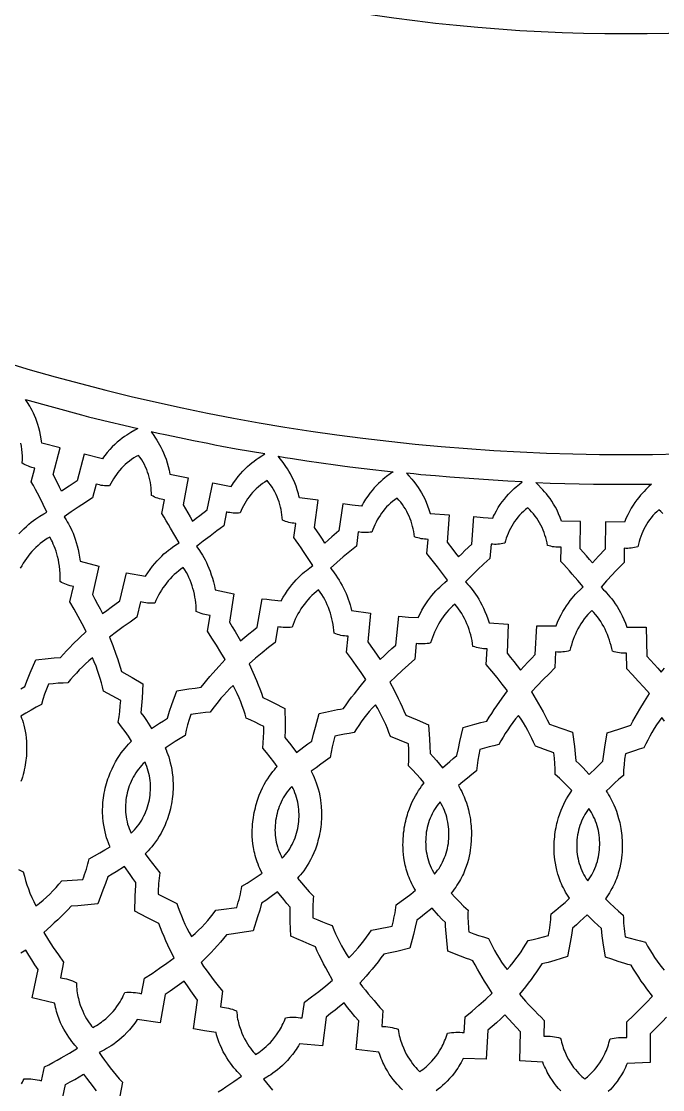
# Model space of a CAD drawing. Extents: x -550 to 550, y -550 to 550.
# Drawn here: x -100.6 to 6.1, y -460.6 to -283 of the extents above; entities that cross this region are included whole.
import ezdxf

# ---------------------------------------------------------------- set-up
doc = ezdxf.new("R2010")
doc.units = 0
doc.layers.add('LAYER_1', color=18, linetype='CONTINUOUS')
doc.layers.add('LAYER_10', color=4, linetype='CONTINUOUS')

msp = doc.modelspace()

# ---------------------------------------------------------------- linework, layer by layer
at = {"layer": 'LAYER_1'}
msp.add_lwpolyline([(0, 550, 0.414214), (-550, 0, 0.414214), (0, -550, 0.414214), (550, 0, 0.414214)], format="xyb", close=True, dxfattribs=at)
for points in [[(-93.87, -361.11), (-94.21, -360.41), (-94.56, -359.71), (-95.27, -358.33), (-94.14, -353.89), (-97.18, -353.1), (-97.22, -352.76), (-97.26, -352.42), (-97.37, -351.77), (-97.49, -351.16), (-97.64, -350.57), (-97.81, -350.02), (-97.98, -349.49), (-98.17, -349), (-98.37, -348.54), (-98.57, -348.1), (-98.78, -347.7), (-98.98, -347.32), (-99.18, -346.98), (-99.55, -346.36), (-99.87, -345.86), (-90.57, -348.41), (-89.4, -348.72), (-88.24, -349.02), (-85.89, -349.59), (-83.55, -350.14), (-81.2, -350.69), (-81.72, -350.98), (-82.35, -351.33), (-82.69, -351.54), (-83.05, -351.77), (-83.42, -352.03), (-83.81, -352.31), (-84.21, -352.62), (-84.62, -352.96), (-85.03, -353.33), (-85.44, -353.74), (-85.86, -354.18), (-86.27, -354.66), (-86.68, -355.18), (-86.88, -355.45), (-87.08, -355.73), (-90.13, -354.96), (-91.3, -359.38), (-92.59, -360.24)], [(-72.1, -366.07), (-71.5, -365.59), (-70.88, -365.13), (-69.65, -364.21), (-68.74, -359.72), (-65.65, -360.31), (-65.46, -360.01), (-65.28, -359.73), (-64.9, -359.19), (-64.52, -358.68), (-64.13, -358.22), (-63.74, -357.79), (-63.36, -357.39), (-62.97, -357.02), (-62.59, -356.69), (-62.22, -356.38), (-61.86, -356.11), (-61.52, -355.85), (-61.19, -355.62), (-60.59, -355.23), (-60.08, -354.91), (-62.46, -354.5), (-64.83, -354.09), (-67.2, -353.66), (-68.39, -353.43), (-69.57, -353.19), (-71.93, -352.71), (-74.29, -352.23), (-76.65, -351.74), (-77.83, -351.48), (-79, -351.22), (-78.66, -351.7), (-78.25, -352.29), (-78.04, -352.63), (-77.81, -352.99), (-77.58, -353.38), (-77.36, -353.8), (-77.13, -354.25), (-76.91, -354.73), (-76.7, -355.25), (-76.5, -355.79), (-76.32, -356.36), (-76.16, -356.97), (-76.01, -357.61), (-75.95, -357.94), (-75.89, -358.29), (-72.8, -358.88), (-73.67, -363.38), (-72.87, -364.72), (-72.48, -365.39)], [(-87.07, -381.47), (-86.35, -380.93), (-85.63, -380.4), (-84.17, -379.36), (-83.09, -374.67), (-79.93, -375.25), (-79.55, -374.66), (-79.17, -374.11), (-78.78, -373.6), (-78.39, -373.12), (-78, -372.68), (-77.61, -372.27), (-77.22, -371.89), (-76.85, -371.54), (-76.48, -371.22), (-76.12, -370.93), (-75.78, -370.67), (-75.45, -370.43), (-74.85, -370.02), (-74.34, -369.7), (-75.03, -368.47), (-75.74, -367.24), (-76.1, -366.63), (-76.46, -366.03), (-76.84, -365.43), (-77.23, -364.84), (-76.76, -362.52), (-77.04, -362.47), (-77.32, -362.42), (-77.6, -362.35), (-77.87, -362.27), (-78.14, -362.18), (-78.41, -362.07), (-78.67, -361.95), (-78.92, -361.83), (-78.93, -361.39), (-78.95, -360.96), (-78.99, -360.52), (-79.04, -360.08), (-79.11, -359.64), (-79.2, -359.21), (-79.31, -358.78), (-79.43, -358.35), (-79.57, -357.92), (-79.72, -357.5), (-79.9, -357.09), (-80.09, -356.68), (-80.31, -356.28), (-80.54, -355.89), (-80.79, -355.51), (-81.06, -355.14), (-81.46, -355.35), (-81.86, -355.58), (-82.23, -355.83), (-82.6, -356.09), (-82.95, -356.37), (-83.29, -356.67), (-83.61, -356.98), (-83.92, -357.3), (-84.22, -357.64), (-84.5, -357.98), (-84.76, -358.34), (-85.02, -358.7), (-85.25, -359.07), (-85.48, -359.45), (-85.68, -359.83), (-85.88, -360.22), (-86.16, -360.23), (-86.45, -360.22), (-86.73, -360.2), (-87.02, -360.17), (-87.3, -360.13), (-87.58, -360.07), (-87.86, -360), (-88.13, -359.92), (-88.72, -362.22), (-89.33, -362.59), (-89.92, -362.97), (-90.52, -363.36), (-91.11, -363.75), (-92.28, -364.56), (-93.44, -365.38), (-93.11, -365.89), (-92.94, -366.18), (-92.75, -366.51), (-92.56, -366.86), (-92.36, -367.25), (-92.17, -367.66), (-91.97, -368.11), (-91.78, -368.58), (-91.6, -369.09), (-91.43, -369.62), (-91.27, -370.19), (-91.12, -370.78), (-90.99, -371.41), (-90.88, -372.07), (-90.8, -372.76), (-87.7, -373.59), (-88.75, -378.28), (-88.32, -379.07), (-87.89, -379.87), (-87.48, -380.66)], [(-50.08, -369.72), (-50.5, -369.06), (-50.93, -368.42), (-51.8, -367.13), (-51.21, -362.59), (-54.33, -362.19), (-54.41, -361.85), (-54.49, -361.52), (-54.67, -360.89), (-54.88, -360.29), (-55.09, -359.73), (-55.32, -359.2), (-55.56, -358.7), (-55.81, -358.23), (-56.06, -357.79), (-56.31, -357.38), (-56.56, -357), (-56.81, -356.65), (-57.04, -356.33), (-57.48, -355.77), (-57.86, -355.3), (-56.67, -355.5), (-55.48, -355.69), (-53.09, -356.04), (-50.71, -356.37), (-48.32, -356.71), (-47.13, -356.87), (-45.93, -357.03), (-43.54, -357.32), (-38.75, -357.87), (-39.23, -358.21), (-39.81, -358.64), (-40.13, -358.89), (-40.46, -359.17), (-40.8, -359.47), (-41.15, -359.8), (-41.51, -360.15), (-41.87, -360.54), (-42.23, -360.96), (-42.6, -361.42), (-42.96, -361.91), (-43.31, -362.43), (-43.65, -363), (-43.82, -363.29), (-43.98, -363.6), (-45.54, -363.4), (-46.32, -363.29), (-47.1, -363.18), (-47.74, -367.71), (-48.92, -368.7), (-49.5, -369.21)], [(-27.88, -372.04), (-27.33, -371.5), (-26.78, -370.96), (-25.66, -369.89), (-25.3, -365.33), (-23.73, -365.47), (-22.95, -365.54), (-22.16, -365.59), (-22.01, -365.28), (-21.86, -364.97), (-21.56, -364.39), (-21.24, -363.84), (-20.91, -363.33), (-20.57, -362.85), (-20.23, -362.41), (-19.89, -362), (-19.56, -361.62), (-19.23, -361.27), (-18.9, -360.95), (-18.59, -360.65), (-18.29, -360.38), (-17.74, -359.92), (-17.28, -359.54), (-19.68, -359.42), (-22.09, -359.29), (-24.5, -359.13), (-26.9, -358.95), (-29.3, -358.77), (-31.71, -358.57), (-34.11, -358.36), (-35.31, -358.24), (-36.5, -358.11), (-36.1, -358.56), (-35.63, -359.1), (-35.37, -359.41), (-35.11, -359.74), (-34.84, -360.11), (-34.56, -360.5), (-34.29, -360.92), (-34.01, -361.38), (-33.74, -361.86), (-33.48, -362.38), (-33.23, -362.93), (-33, -363.52), (-32.78, -364.14), (-32.67, -364.47), (-32.58, -364.8), (-29.43, -365.01), (-29.75, -369.57), (-28.81, -370.8), (-28.34, -371.42)], [(-64.1, -385.98), (-63.41, -385.4), (-62.73, -384.83), (-62.03, -384.27), (-61.34, -383.72), (-60.53, -378.98), (-59.74, -379.08), (-58.94, -379.18), (-57.34, -379.36), (-57, -378.75), (-56.65, -378.18), (-56.3, -377.64), (-55.93, -377.14), (-55.57, -376.68), (-55.21, -376.24), (-54.85, -375.84), (-54.49, -375.47), (-54.14, -375.13), (-53.8, -374.82), (-53.48, -374.54), (-53.16, -374.28), (-52.59, -373.83), (-52.1, -373.48), (-52.86, -372.29), (-53.64, -371.12), (-54.03, -370.53), (-54.44, -369.95), (-54.85, -369.38), (-55.27, -368.81), (-54.94, -366.47), (-55.23, -366.44), (-55.51, -366.4), (-55.79, -366.35), (-56.07, -366.29), (-56.35, -366.21), (-56.62, -366.12), (-56.88, -366.02), (-57.15, -365.91), (-57.18, -365.48), (-57.23, -365.04), (-57.29, -364.61), (-57.37, -364.17), (-57.46, -363.74), (-57.58, -363.31), (-57.71, -362.88), (-57.85, -362.46), (-58.02, -362.04), (-58.2, -361.63), (-58.4, -361.22), (-58.61, -360.83), (-58.85, -360.44), (-59.11, -360.06), (-59.38, -359.69), (-59.67, -359.34), (-60.06, -359.58), (-60.44, -359.83), (-60.81, -360.1), (-61.15, -360.39), (-61.49, -360.69), (-61.81, -361.01), (-62.11, -361.34), (-62.4, -361.68), (-62.68, -362.03), (-62.94, -362.39), (-63.18, -362.76), (-63.41, -363.14), (-63.63, -363.52), (-63.83, -363.92), (-64.01, -364.31), (-64.18, -364.71), (-64.46, -364.74), (-64.75, -364.75), (-65.04, -364.75), (-65.32, -364.73), (-65.61, -364.71), (-65.89, -364.67), (-66.17, -364.62), (-66.45, -364.55), (-66.9, -366.88), (-67.48, -367.29), (-68.05, -367.7), (-69.19, -368.56), (-70.3, -369.43), (-71.42, -370.31), (-71.07, -370.8), (-70.67, -371.4), (-70.46, -371.75), (-70.24, -372.12), (-70.02, -372.52), (-69.8, -372.95), (-69.58, -373.41), (-69.37, -373.91), (-69.16, -374.43), (-68.97, -374.99), (-68.79, -375.57), (-68.62, -376.19), (-68.47, -376.84), (-68.35, -377.53), (-65.2, -378.16), (-65.97, -382.91), (-65.49, -383.67), (-65.02, -384.43), (-64.55, -385.2)], [(-5.58, -373.04), (-6.08, -372.45), (-6.58, -371.86), (-7.6, -370.69), (-7.55, -366.12), (-10.7, -366.11), (-10.94, -365.46), (-11.2, -364.85), (-11.47, -364.28), (-11.75, -363.74), (-12.04, -363.24), (-12.34, -362.77), (-12.64, -362.33), (-12.94, -361.92), (-13.24, -361.54), (-13.53, -361.19), (-13.82, -360.87), (-14.09, -360.58), (-14.59, -360.07), (-15.02, -359.65), (-12.61, -359.75), (-10.2, -359.82), (-7.79, -359.87), (-5.38, -359.92), (-2.97, -359.95), (-0.56, -359.96), (1.85, -359.96), (4.26, -359.93), (3.82, -360.34), (3.3, -360.84), (3.01, -361.13), (2.72, -361.44), (2.42, -361.78), (2.11, -362.15), (1.8, -362.55), (1.48, -362.98), (1.17, -363.44), (0.87, -363.94), (0.57, -364.47), (0.28, -365.03), (0, -365.63), (-0.13, -365.95), (-0.26, -366.27), (-3.41, -366.18), (-3.49, -370.76), (-4.55, -371.89), (-5.07, -372.46)], [(-40.9, -389.11), (-40.25, -388.5), (-39.6, -387.89), (-38.94, -387.28), (-38.28, -386.69), (-37.76, -381.9), (-36.16, -382.03), (-34.56, -382.12), (-34.25, -381.49), (-33.93, -380.9), (-33.61, -380.34), (-33.28, -379.82), (-32.94, -379.33), (-32.61, -378.88), (-32.27, -378.45), (-31.94, -378.06), (-31.61, -377.7), (-31.29, -377.37), (-30.98, -377.06), (-30.68, -376.79), (-30.14, -376.31), (-29.67, -375.92), (-30.5, -374.79), (-31.35, -373.66), (-31.78, -373.11), (-32.22, -372.55), (-32.66, -372.01), (-33.12, -371.47), (-32.93, -369.11), (-33.21, -369.1), (-33.5, -369.08), (-33.78, -369.05), (-34.07, -369), (-34.35, -368.94), (-34.62, -368.87), (-34.9, -368.78), (-35.16, -368.68), (-35.22, -368.25), (-35.29, -367.82), (-35.38, -367.38), (-35.49, -366.95), (-35.61, -366.52), (-35.74, -366.1), (-35.9, -365.68), (-36.07, -365.26), (-36.26, -364.86), (-36.46, -364.46), (-36.69, -364.06), (-36.93, -363.68), (-37.19, -363.31), (-37.46, -362.94), (-37.76, -362.59), (-38.07, -362.26), (-38.45, -362.52), (-38.81, -362.8), (-39.16, -363.09), (-39.49, -363.4), (-39.81, -363.72), (-40.11, -364.05), (-40.39, -364.4), (-40.66, -364.76), (-40.91, -365.13), (-41.15, -365.51), (-41.37, -365.89), (-41.58, -366.28), (-41.77, -366.68), (-41.95, -367.08), (-42.11, -367.49), (-42.26, -367.9), (-42.54, -367.94), (-42.82, -367.97), (-43.11, -367.99), (-43.39, -367.99), (-43.68, -367.99), (-43.97, -367.97), (-44.25, -367.93), (-44.53, -367.89), (-44.84, -370.24), (-45.39, -370.68), (-45.94, -371.12), (-47.02, -372.03), (-48.08, -372.96), (-49.14, -373.9), (-48.84, -374.29), (-48.54, -374.68), (-48.26, -375.09), (-47.98, -375.5), (-47.72, -375.92), (-47.46, -376.35), (-47.22, -376.79), (-46.99, -377.23), (-46.78, -377.68), (-46.57, -378.13), (-46.38, -378.59), (-46.21, -379.06), (-46.04, -379.52), (-45.9, -380), (-45.76, -380.47), (-45.65, -380.95), (-42.47, -381.38), (-42.95, -386.17), (-42.43, -386.9), (-41.91, -387.63), (-41.4, -388.37)], [(-17.55, -390.86), (-16.95, -390.2), (-16.33, -389.55), (-15.71, -388.91), (-15.08, -388.27), (-14.85, -383.47), (-13.25, -383.5), (-12.44, -383.52), (-11.64, -383.52), (-11.37, -382.87), (-11.09, -382.26), (-10.8, -381.68), (-10.5, -381.14), (-10.2, -380.63), (-9.89, -380.16), (-9.58, -379.72), (-9.27, -379.3), (-8.97, -378.92), (-8.67, -378.57), (-8.38, -378.25), (-8.1, -377.95), (-7.58, -377.44), (-7.13, -377.03), (-8.03, -375.95), (-8.95, -374.88), (-9.41, -374.35), (-9.88, -373.82), (-10.36, -373.31), (-10.84, -372.8), (-10.8, -370.43), (-11.08, -370.44), (-11.37, -370.43), (-11.65, -370.41), (-11.94, -370.38), (-12.22, -370.33), (-12.5, -370.27), (-12.78, -370.2), (-13.05, -370.11), (-13.13, -369.68), (-13.23, -369.25), (-13.35, -368.83), (-13.48, -368.41), (-13.62, -367.99), (-13.79, -367.57), (-13.96, -367.16), (-14.16, -366.76), (-14.37, -366.36), (-14.6, -365.97), (-14.85, -365.6), (-15.11, -365.23), (-15.39, -364.87), (-15.69, -364.53), (-16.01, -364.2), (-16.34, -363.88), (-16.7, -364.16), (-17.05, -364.46), (-17.38, -364.78), (-17.69, -365.11), (-17.98, -365.45), (-18.26, -365.8), (-18.53, -366.17), (-18.77, -366.54), (-19, -366.92), (-19.22, -367.32), (-19.42, -367.71), (-19.6, -368.12), (-19.77, -368.53), (-19.92, -368.94), (-20.06, -369.36), (-20.18, -369.77), (-20.46, -369.83), (-20.74, -369.88), (-21.02, -369.92), (-21.31, -369.94), (-21.6, -369.95), (-21.88, -369.95), (-22.17, -369.93), (-22.45, -369.9), (-22.62, -372.27), (-23.14, -372.74), (-23.66, -373.21), (-24.69, -374.18), (-25.69, -375.16), (-26.69, -376.16), (-26.29, -376.61), (-26.06, -376.87), (-25.82, -377.16), (-25.57, -377.48), (-25.31, -377.83), (-25.04, -378.21), (-24.77, -378.61), (-24.5, -379.05), (-24.23, -379.51), (-23.97, -380.01), (-23.71, -380.54), (-23.46, -381.11), (-23.22, -381.71), (-22.99, -382.34), (-22.78, -383.01), (-19.58, -383.24), (-19.78, -388.05), (-19.21, -388.74), (-18.65, -389.44), (-18.1, -390.15)], [(-78.9, -400.59), (-77.6, -399.7), (-76.94, -399.27), (-76.27, -398.85), (-75.91, -397.71), (-75.52, -396.58), (-74.72, -394.32), (-72.69, -393.99), (-71.67, -393.84), (-70.65, -393.7), (-70.18, -393.11), (-69.7, -392.52), (-69.2, -391.94), (-68.71, -391.37), (-67.69, -390.23), (-66.66, -389.11), (-67.37, -387.91), (-68.11, -386.72), (-68.86, -385.54), (-69.62, -384.37), (-69.18, -381.77), (-69.48, -381.73), (-69.77, -381.68), (-70.06, -381.62), (-70.35, -381.54), (-70.64, -381.45), (-70.92, -381.35), (-71.2, -381.23), (-71.47, -381.1), (-71.48, -380.62), (-71.51, -380.14), (-71.55, -379.66), (-71.62, -379.18), (-71.69, -378.71), (-71.79, -378.23), (-71.89, -377.75), (-72.02, -377.29), (-72.16, -376.82), (-72.32, -376.36), (-72.5, -375.91), (-72.69, -375.47), (-72.9, -375.04), (-73.12, -374.61), (-73.37, -374.2), (-73.63, -373.8), (-74.02, -374.07), (-74.4, -374.35), (-74.77, -374.66), (-75.13, -374.97), (-75.48, -375.31), (-75.81, -375.66), (-76.13, -376.02), (-76.44, -376.39), (-76.73, -376.78), (-77.01, -377.18), (-77.28, -377.58), (-77.53, -377.99), (-77.77, -378.41), (-77.99, -378.84), (-78.2, -379.27), (-78.39, -379.71), (-78.69, -379.73), (-78.99, -379.73), (-79.29, -379.73), (-79.59, -379.71), (-79.89, -379.67), (-80.18, -379.62), (-80.47, -379.56), (-80.76, -379.48), (-81.34, -382.06), (-82.49, -382.86), (-83.64, -383.68), (-84.77, -384.51), (-85.89, -385.37), (-85.36, -386.79), (-84.85, -388.21), (-84.6, -388.93), (-84.37, -389.65), (-84.14, -390.37), (-83.93, -391.09), (-83.03, -391.59), (-82.15, -392.11), (-80.39, -393.16), (-80.5, -395.55), (-80.57, -396.75), (-80.67, -397.94), (-80.21, -398.59), (-79.77, -399.25)], [(-54.8, -404.58), (-53.56, -403.61), (-52.92, -403.14), (-52.28, -402.68), (-51.99, -401.52), (-51.67, -400.37), (-51.01, -398.08), (-50, -397.87), (-48.99, -397.65), (-47.99, -397.43), (-47.49, -397.33), (-46.98, -397.23), (-46.55, -396.61), (-46.1, -395.99), (-45.64, -395.38), (-45.18, -394.78), (-44.23, -393.58), (-43.27, -392.4), (-44.05, -391.24), (-44.86, -390.1), (-45.68, -388.97), (-46.51, -387.85), (-46.23, -385.23), (-46.52, -385.21), (-46.82, -385.18), (-47.12, -385.14), (-47.41, -385.08), (-47.7, -385.01), (-47.99, -384.92), (-48.27, -384.82), (-48.55, -384.71), (-48.59, -384.23), (-48.65, -383.75), (-48.72, -383.28), (-48.81, -382.8), (-48.92, -382.32), (-49.04, -381.85), (-49.17, -381.38), (-49.33, -380.92), (-49.49, -380.46), (-49.68, -380.01), (-49.88, -379.57), (-50.1, -379.14), (-50.33, -378.72), (-50.59, -378.31), (-50.85, -377.91), (-51.14, -377.53), (-51.52, -377.82), (-51.88, -378.13), (-52.23, -378.45), (-52.57, -378.79), (-52.9, -379.15), (-53.21, -379.51), (-53.5, -379.9), (-53.79, -380.29), (-54.06, -380.69), (-54.31, -381.1), (-54.56, -381.52), (-54.78, -381.95), (-55, -382.39), (-55.19, -382.83), (-55.37, -383.27), (-55.54, -383.72), (-55.84, -383.75), (-56.14, -383.78), (-56.44, -383.79), (-56.74, -383.79), (-57.04, -383.77), (-57.34, -383.74), (-57.63, -383.7), (-57.93, -383.64), (-58.34, -386.25), (-59.45, -387.11), (-60.54, -388), (-61.62, -388.9), (-62.69, -389.8), (-62.08, -391.2), (-61.48, -392.59), (-61.2, -393.29), (-60.92, -394), (-60.65, -394.71), (-60.39, -395.42), (-59.47, -395.87), (-58.55, -396.33), (-56.73, -397.26), (-56.7, -399.66), (-56.7, -400.85), (-56.72, -402.05), (-56.23, -402.67), (-55.75, -403.3)], [(-30.51, -407.12), (-29.32, -406.08), (-28.72, -405.57), (-28.11, -405.07), (-27.88, -403.9), (-27.63, -402.73), (-27.11, -400.4), (-25.12, -399.87), (-24.13, -399.6), (-23.14, -399.34), (-22.74, -398.69), (-22.33, -398.05), (-21.92, -397.41), (-21.49, -396.78), (-20.61, -395.53), (-19.73, -394.29), (-20.58, -393.18), (-21.45, -392.09), (-22.33, -391.01), (-23.24, -389.95), (-23.11, -387.32), (-23.4, -387.32), (-23.7, -387.31), (-24, -387.28), (-24.3, -387.23), (-24.59, -387.17), (-24.89, -387.1), (-25.17, -387.01), (-25.45, -386.91), (-25.52, -386.44), (-25.61, -385.96), (-25.71, -385.49), (-25.83, -385.02), (-25.96, -384.55), (-26.11, -384.09), (-26.27, -383.63), (-26.45, -383.18), (-26.65, -382.73), (-26.86, -382.29), (-27.09, -381.87), (-27.33, -381.45), (-27.59, -381.04), (-27.87, -380.65), (-28.16, -380.27), (-28.47, -379.91), (-28.83, -380.22), (-29.17, -380.55), (-29.51, -380.89), (-29.82, -381.25), (-30.13, -381.63), (-30.41, -382.02), (-30.69, -382.41), (-30.95, -382.82), (-31.19, -383.24), (-31.43, -383.67), (-31.64, -384.11), (-31.84, -384.55), (-32.03, -384.99), (-32.2, -385.44), (-32.35, -385.9), (-32.49, -386.35), (-32.79, -386.41), (-33.08, -386.46), (-33.38, -386.49), (-33.68, -386.5), (-33.98, -386.51), (-34.28, -386.5), (-34.58, -386.47), (-34.88, -386.43), (-35.14, -389.05), (-36.19, -389.98), (-37.22, -390.92), (-38.25, -391.88), (-39.26, -392.84), (-38.57, -394.2), (-37.9, -395.57), (-37.57, -396.25), (-37.25, -396.95), (-36.94, -397.64), (-36.64, -398.34), (-35.69, -398.73), (-34.75, -399.13), (-32.87, -399.95), (-32.7, -402.33), (-32.63, -403.53), (-32.58, -404.72), (-32.05, -405.31), (-31.53, -405.91)], [(-6.11, -408.22), (-4.98, -407.1), (-4.41, -406.56), (-3.83, -406.02), (-3.67, -404.84), (-3.5, -403.65), (-3.11, -401.29), (-1.17, -400.66), (0.78, -400.03), (1.14, -399.35), (1.51, -398.68), (1.89, -398.02), (2.28, -397.36), (3.08, -396.06), (3.89, -394.77), (2.97, -393.72), (2.04, -392.68), (1.09, -391.66), (0.13, -390.66), (0.1, -388.02), (-0.2, -388.04), (-0.5, -388.04), (-0.8, -388.02), (-1.1, -387.99), (-1.4, -387.94), (-1.69, -387.88), (-1.98, -387.81), (-2.27, -387.73), (-2.37, -387.26), (-2.48, -386.79), (-2.61, -386.33), (-2.76, -385.86), (-2.92, -385.41), (-3.09, -384.95), (-3.28, -384.5), (-3.49, -384.06), (-3.71, -383.63), (-3.95, -383.21), (-4.2, -382.8), (-4.47, -382.39), (-4.76, -382.01), (-5.06, -381.63), (-5.37, -381.27), (-5.7, -380.93), (-6.04, -381.26), (-6.36, -381.61), (-6.67, -381.98), (-6.97, -382.36), (-7.25, -382.75), (-7.51, -383.15), (-7.76, -383.57), (-8, -383.99), (-8.22, -384.43), (-8.42, -384.87), (-8.61, -385.32), (-8.79, -385.77), (-8.95, -386.23), (-9.09, -386.69), (-9.22, -387.15), (-9.33, -387.61), (-9.62, -387.69), (-9.91, -387.75), (-10.21, -387.8), (-10.51, -387.84), (-10.81, -387.86), (-11.11, -387.87), (-11.41, -387.86), (-11.71, -387.84), (-11.81, -390.48), (-12.8, -391.46), (-13.78, -392.45), (-14.75, -393.46), (-15.7, -394.48), (-14.92, -395.79), (-14.17, -397.12), (-13.8, -397.79), (-13.44, -398.47), (-13.09, -399.15), (-12.75, -399.83), (-10.82, -400.51), (-8.89, -401.2), (-8.58, -403.57), (-8.44, -404.76), (-8.32, -405.95), (-7.75, -406.5), (-7.2, -407.07)], [(-72.26, -435.16), (-71.67, -434.65), (-71.11, -434.14), (-70.57, -433.61), (-70.06, -433.06), (-69.57, -432.51), (-69.1, -431.95), (-68.64, -431.38), (-68.2, -430.8), (-67.33, -430.7), (-66.47, -430.58), (-65.6, -430.46), (-64.74, -430.32), (-64.6, -429.89), (-64.48, -429.46), (-64.36, -429.02), (-64.24, -428.59), (-64.14, -428.15), (-64.04, -427.71), (-63.95, -427.26), (-63.87, -426.82), (-63.02, -426.3), (-62.17, -425.75), (-61.34, -425.19), (-60.53, -424.62), (-60.72, -424.24), (-60.89, -423.87), (-61.05, -423.5), (-61.2, -423.14), (-61.34, -422.77), (-61.46, -422.42), (-61.57, -422.06), (-61.67, -421.72), (-61.76, -421.37), (-61.84, -421.03), (-61.91, -420.7), (-61.97, -420.37), (-62.06, -419.73), (-62.13, -419.12), (-62.16, -418.54), (-62.17, -417.98), (-62.17, -417.45), (-62.14, -416.96), (-62.11, -416.5), (-62.06, -416.08), (-61.97, -415.36), (-61.9, -414.95), (-61.83, -414.54), (-61.74, -414.15), (-61.65, -413.76), (-61.56, -413.39), (-61.45, -413.02), (-61.34, -412.67), (-61.23, -412.33), (-61.11, -411.99), (-60.99, -411.66), (-60.72, -411.04), (-60.45, -410.46), (-60.17, -409.91), (-59.88, -409.41), (-59.59, -408.94), (-59.3, -408.5), (-59.02, -408.11), (-58.74, -407.75), (-58.48, -407.42), (-58.23, -407.13), (-58, -406.88), (-58.58, -406.1), (-59.19, -405.34), (-59.8, -404.59), (-60.43, -403.85), (-60.34, -402.96), (-60.27, -402.06), (-60.23, -401.16), (-60.22, -400.26), (-60.94, -399.89), (-61.67, -399.54), (-62.41, -399.2), (-63.15, -398.87), (-63.36, -398.18), (-63.58, -397.5), (-63.82, -396.81), (-64.08, -396.13), (-64.35, -395.45), (-64.65, -394.77), (-64.98, -394.1), (-65.33, -393.42), (-65.88, -393.94), (-66.41, -394.47), (-66.91, -395.01), (-67.39, -395.55), (-67.85, -396.11), (-68.3, -396.68), (-68.73, -397.25), (-69.15, -397.83), (-69.96, -397.91), (-70.77, -398.01), (-71.58, -398.11), (-72.38, -398.23), (-72.66, -399.09), (-72.92, -399.96), (-73.14, -400.83), (-73.34, -401.71), (-74.18, -402.22), (-75.01, -402.74), (-75.82, -403.28), (-76.63, -403.83), (-76.49, -404.14), (-76.35, -404.49), (-76.21, -404.89), (-76.06, -405.31), (-75.92, -405.78), (-75.79, -406.28), (-75.66, -406.82), (-75.55, -407.39), (-75.46, -407.99), (-75.39, -408.63), (-75.35, -409.3), (-75.33, -409.65), (-75.33, -410), (-75.33, -410.36), (-75.34, -410.73), (-75.36, -411.11), (-75.39, -411.49), (-75.43, -411.89), (-75.48, -412.28), (-75.54, -412.69), (-75.61, -413.1), (-75.69, -413.52), (-75.78, -413.92), (-75.88, -414.31), (-75.98, -414.69), (-76.09, -415.07), (-76.21, -415.43), (-76.33, -415.78), (-76.46, -416.12), (-76.59, -416.45), (-76.73, -416.78), (-77.02, -417.39), (-77.32, -417.96), (-77.63, -418.5), (-77.94, -418.99), (-78.26, -419.45), (-78.57, -419.87), (-78.88, -420.26), (-79.18, -420.6), (-79.46, -420.92), (-79.73, -421.19), (-79.97, -421.43), (-79.38, -422.24), (-78.78, -423.02), (-78.15, -423.8), (-77.51, -424.56), (-77.58, -425), (-77.63, -425.45), (-77.68, -425.9), (-77.73, -426.35), (-77.76, -426.8), (-77.79, -427.25), (-77.81, -427.7), (-77.82, -428.15), (-77.04, -428.54), (-76.26, -428.93), (-75.48, -429.3), (-74.69, -429.66), (-74.46, -430.36), (-74.21, -431.06), (-73.95, -431.75), (-73.66, -432.44), (-73.35, -433.12), (-73.02, -433.8), (-72.66, -434.48)], [(-46.11, -438.69), (-45.55, -438.15), (-45.02, -437.6), (-44.52, -437.04), (-44.04, -436.47), (-43.58, -435.88), (-43.14, -435.29), (-42.72, -434.69), (-42.31, -434.09), (-41.45, -433.95), (-40.59, -433.8), (-39.74, -433.63), (-38.89, -433.44), (-38.78, -433), (-38.68, -432.56), (-38.59, -432.12), (-38.5, -431.67), (-38.42, -431.23), (-38.35, -430.78), (-38.29, -430.33), (-38.23, -429.89), (-37.41, -429.31), (-36.6, -428.72), (-35.81, -428.11), (-35.03, -427.48), (-35.24, -427.12), (-35.43, -426.76), (-35.62, -426.4), (-35.79, -426.04), (-35.94, -425.69), (-36.09, -425.34), (-36.22, -425), (-36.34, -424.65), (-36.45, -424.32), (-36.55, -423.98), (-36.64, -423.66), (-36.72, -423.33), (-36.85, -422.7), (-36.95, -422.09), (-37.02, -421.51), (-37.07, -420.96), (-37.09, -420.43), (-37.1, -419.94), (-37.09, -419.48), (-37.07, -419.06), (-37.02, -418.33), (-36.98, -417.92), (-36.92, -417.51), (-36.87, -417.11), (-36.8, -416.72), (-36.72, -416.34), (-36.64, -415.97), (-36.56, -415.61), (-36.46, -415.26), (-36.36, -414.91), (-36.26, -414.58), (-36.03, -413.95), (-35.8, -413.35), (-35.55, -412.78), (-35.29, -412.26), (-35.03, -411.77), (-34.76, -411.32), (-34.5, -410.91), (-34.25, -410.53), (-34.01, -410.19), (-33.78, -409.89), (-33.56, -409.62), (-34.19, -408.89), (-34.84, -408.16), (-35.5, -407.45), (-36.17, -406.76), (-36.13, -405.85), (-36.12, -404.95), (-36.13, -404.05), (-36.17, -403.15), (-37.67, -402.53), (-39.18, -401.92), (-39.43, -401.24), (-39.69, -400.57), (-39.97, -399.91), (-40.27, -399.24), (-40.59, -398.58), (-40.93, -397.92), (-41.29, -397.27), (-41.69, -396.62), (-42.2, -397.17), (-42.7, -397.73), (-43.17, -398.3), (-43.61, -398.87), (-44.04, -399.46), (-44.45, -400.05), (-44.85, -400.65), (-45.24, -401.25), (-46.04, -401.39), (-46.84, -401.53), (-47.64, -401.69), (-48.44, -401.86), (-48.67, -402.73), (-48.87, -403.61), (-49.04, -404.5), (-49.19, -405.39), (-49.99, -405.94), (-50.78, -406.51), (-51.56, -407.09), (-52.34, -407.68), (-52.19, -407.99), (-52.03, -408.33), (-51.86, -408.72), (-51.69, -409.14), (-51.52, -409.59), (-51.36, -410.09), (-51.2, -410.62), (-51.06, -411.18), (-50.93, -411.78), (-50.82, -412.41), (-50.74, -413.08), (-50.7, -413.43), (-50.68, -413.78), (-50.66, -414.14), (-50.65, -414.51), (-50.64, -414.89), (-50.65, -415.28), (-50.66, -415.67), (-50.69, -416.07), (-50.72, -416.48), (-50.77, -416.9), (-50.83, -417.31), (-50.89, -417.72), (-50.96, -418.12), (-51.04, -418.51), (-51.13, -418.88), (-51.23, -419.25), (-51.33, -419.61), (-51.44, -419.96), (-51.55, -420.3), (-51.67, -420.62), (-51.92, -421.25), (-52.18, -421.84), (-52.46, -422.39), (-52.74, -422.91), (-53.03, -423.38), (-53.32, -423.82), (-53.6, -424.22), (-53.88, -424.59), (-54.14, -424.91), (-54.39, -425.2), (-54.62, -425.46), (-53.99, -426.23), (-53.34, -426.98), (-52.67, -427.72), (-51.98, -428.44), (-52.02, -428.89), (-52.05, -429.34), (-52.08, -429.79), (-52.09, -430.24), (-52.1, -430.69), (-52.1, -431.15), (-52.09, -431.6), (-52.08, -432.05), (-51.28, -432.39), (-50.48, -432.73), (-49.67, -433.05), (-48.86, -433.36), (-48.59, -434.05), (-48.3, -434.72), (-47.99, -435.4), (-47.67, -436.07), (-47.32, -436.73), (-46.95, -437.39), (-46.54, -438.04), (-46.33, -438.37)], [(-19.79, -440.66), (-19.26, -440.09), (-18.77, -439.5), (-18.3, -438.91), (-17.86, -438.31), (-17.43, -437.7), (-17.03, -437.08), (-16.65, -436.46), (-16.28, -435.82), (-15.43, -435.64), (-14.58, -435.45), (-13.74, -435.24), (-12.9, -435), (-12.82, -434.56), (-12.74, -434.11), (-12.67, -433.67), (-12.61, -433.22), (-12.56, -432.77), (-12.52, -432.32), (-12.48, -431.87), (-12.45, -431.42), (-11.67, -430.79), (-10.9, -430.15), (-10.14, -429.49), (-9.4, -428.81), (-9.63, -428.46), (-9.85, -428.12), (-10.05, -427.77), (-10.24, -427.43), (-10.42, -427.09), (-10.59, -426.75), (-10.74, -426.41), (-10.88, -426.08), (-11.01, -425.75), (-11.13, -425.42), (-11.24, -425.1), (-11.34, -424.78), (-11.51, -424.16), (-11.64, -423.56), (-11.75, -422.98), (-11.83, -422.43), (-11.88, -421.91), (-11.92, -421.42), (-11.94, -420.96), (-11.94, -420.54), (-11.93, -419.81), (-11.92, -419.39), (-11.89, -418.98), (-11.86, -418.58), (-11.81, -418.19), (-11.76, -417.8), (-11.7, -417.43), (-11.63, -417.06), (-11.56, -416.71), (-11.48, -416.36), (-11.4, -416.02), (-11.21, -415.37), (-11.01, -414.76), (-10.8, -414.18), (-10.57, -413.64), (-10.34, -413.14), (-10.1, -412.67), (-9.87, -412.25), (-9.64, -411.85), (-9.41, -411.5), (-9.2, -411.18), (-9.01, -410.9), (-9.68, -410.21), (-10.37, -409.52), (-11.07, -408.86), (-11.78, -408.2), (-11.79, -407.3), (-11.83, -406.4), (-11.9, -405.5), (-12, -404.61), (-13.53, -404.06), (-14.3, -403.79), (-15.07, -403.53), (-15.36, -402.87), (-15.67, -402.22), (-15.99, -401.57), (-16.32, -400.93), (-16.68, -400.29), (-17.06, -399.65), (-17.46, -399.02), (-17.89, -398.4), (-18.38, -398.98), (-18.83, -399.57), (-19.27, -400.16), (-19.68, -400.77), (-20.07, -401.38), (-20.45, -401.99), (-20.81, -402.62), (-21.16, -403.24), (-21.96, -403.43), (-22.75, -403.62), (-23.53, -403.83), (-24.32, -404.05), (-24.5, -404.94), (-24.64, -405.83), (-24.76, -406.72), (-24.86, -407.62), (-25.62, -408.22), (-26.38, -408.82), (-27.13, -409.44), (-27.86, -410.07), (-27.69, -410.37), (-27.51, -410.7), (-27.32, -411.07), (-27.13, -411.49), (-26.93, -411.93), (-26.74, -412.42), (-26.55, -412.94), (-26.38, -413.49), (-26.21, -414.09), (-26.07, -414.72), (-25.94, -415.38), (-25.89, -415.72), (-25.84, -416.08), (-25.8, -416.44), (-25.76, -416.81), (-25.74, -417.18), (-25.72, -417.57), (-25.71, -417.97), (-25.72, -418.37), (-25.73, -418.78), (-25.75, -419.2), (-25.8, -419.93), (-25.85, -420.35), (-25.91, -420.8), (-25.98, -421.29), (-26.09, -421.8), (-26.21, -422.35), (-26.37, -422.91), (-26.56, -423.5), (-26.67, -423.8), (-26.78, -424.1), (-26.91, -424.41), (-27.05, -424.72), (-27.2, -425.04), (-27.35, -425.35), (-27.52, -425.67), (-27.71, -425.99), (-27.9, -426.32), (-28.11, -426.64), (-28.33, -426.97), (-28.57, -427.29), (-28.82, -427.62), (-29.08, -427.95), (-28.4, -428.69), (-27.71, -429.41), (-27, -430.12), (-26.64, -430.46), (-26.27, -430.8), (-26.28, -431.25), (-26.28, -431.7), (-26.28, -432.15), (-26.27, -432.6), (-26.25, -433.05), (-26.22, -433.5), (-26.19, -433.95), (-26.15, -434.4), (-25.33, -434.7), (-24.51, -434.98), (-23.68, -435.25), (-22.86, -435.51), (-22.54, -436.18), (-22.22, -436.84), (-21.87, -437.49), (-21.51, -438.14), (-21.12, -438.78), (-20.7, -439.41), (-20.26, -440.04), (-20.03, -440.35)], [(-82.32, -417.96), (-82.03, -417.69), (-81.76, -417.41), (-81.49, -417.11), (-81.24, -416.8), (-81, -416.48), (-80.77, -416.15), (-80.55, -415.81), (-80.35, -415.45), (-80.17, -415.1), (-80, -414.73), (-79.84, -414.36), (-79.7, -413.98), (-79.57, -413.6), (-79.46, -413.21), (-79.36, -412.83), (-79.28, -412.44), (-79.21, -412.05), (-79.16, -411.65), (-79.12, -411.25), (-79.09, -410.85), (-79.08, -410.45), (-79.09, -410.04), (-79.11, -409.64), (-79.15, -409.23), (-79.2, -408.83), (-79.27, -408.43), (-79.35, -408.04), (-79.45, -407.65), (-79.56, -407.26), (-79.69, -406.88), (-79.84, -406.51), (-80, -406.15), (-80.29, -406.42), (-80.56, -406.7), (-80.82, -407), (-81.08, -407.31), (-81.31, -407.63), (-81.54, -407.97), (-81.75, -408.31), (-81.95, -408.66), (-82.14, -409.02), (-82.31, -409.38), (-82.47, -409.75), (-82.61, -410.13), (-82.74, -410.51), (-82.86, -410.89), (-82.95, -411.28), (-83.04, -411.66), (-83.11, -412.05), (-83.17, -412.45), (-83.21, -412.85), (-83.24, -413.25), (-83.25, -413.66), (-83.25, -414.06), (-83.23, -414.47), (-83.19, -414.87), (-83.14, -415.28), (-83.07, -415.68), (-82.99, -416.07), (-82.89, -416.46), (-82.77, -416.85), (-82.64, -417.23), (-82.49, -417.6)], [(-57.18, -422.12), (-56.91, -421.84), (-56.64, -421.54), (-56.4, -421.23), (-56.16, -420.9), (-55.94, -420.57), (-55.74, -420.22), (-55.54, -419.87), (-55.36, -419.5), (-55.2, -419.13), (-55.05, -418.76), (-54.92, -418.38), (-54.8, -417.99), (-54.69, -417.6), (-54.6, -417.21), (-54.53, -416.82), (-54.47, -416.43), (-54.43, -416.03), (-54.4, -415.64), (-54.38, -415.24), (-54.38, -414.83), (-54.39, -414.43), (-54.42, -414.03), (-54.47, -413.62), (-54.53, -413.22), (-54.6, -412.82), (-54.7, -412.43), (-54.8, -412.04), (-54.92, -411.66), (-55.06, -411.28), (-55.21, -410.91), (-55.38, -410.55), (-55.56, -410.2), (-55.83, -410.48), (-56.09, -410.78), (-56.34, -411.1), (-56.57, -411.42), (-56.79, -411.76), (-57, -412.11), (-57.19, -412.46), (-57.37, -412.82), (-57.53, -413.19), (-57.68, -413.57), (-57.82, -413.95), (-57.94, -414.33), (-58.04, -414.72), (-58.13, -415.11), (-58.21, -415.5), (-58.27, -415.89), (-58.32, -416.28), (-58.35, -416.68), (-58.37, -417.08), (-58.38, -417.49), (-58.36, -417.89), (-58.33, -418.29), (-58.29, -418.7), (-58.23, -419.1), (-58.16, -419.5), (-58.06, -419.89), (-57.96, -420.28), (-57.83, -420.67), (-57.69, -421.04), (-57.54, -421.41), (-57.37, -421.77)], [(-31.83, -424.78), (-31.58, -424.48), (-31.33, -424.16), (-31.1, -423.84), (-30.89, -423.5), (-30.69, -423.15), (-30.5, -422.79), (-30.33, -422.43), (-30.18, -422.05), (-30.03, -421.67), (-29.91, -421.29), (-29.8, -420.9), (-29.7, -420.51), (-29.62, -420.11), (-29.55, -419.72), (-29.51, -419.32), (-29.47, -418.93), (-29.45, -418.53), (-29.44, -418.13), (-29.45, -417.73), (-29.47, -417.33), (-29.51, -416.93), (-29.57, -416.53), (-29.63, -416.13), (-29.72, -415.73), (-29.82, -415.34), (-29.93, -414.95), (-30.06, -414.57), (-30.21, -414.19), (-30.37, -413.83), (-30.54, -413.47), (-30.73, -413.12), (-30.93, -412.78), (-31.19, -413.08), (-31.43, -413.4), (-31.65, -413.73), (-31.86, -414.07), (-32.06, -414.41), (-32.25, -414.77), (-32.42, -415.14), (-32.57, -415.51), (-32.72, -415.89), (-32.84, -416.27), (-32.96, -416.66), (-33.05, -417.05), (-33.14, -417.44), (-33.21, -417.84), (-33.26, -418.23), (-33.29, -418.63), (-33.32, -419.02), (-33.33, -419.42), (-33.32, -419.82), (-33.3, -420.23), (-33.27, -420.63), (-33.21, -421.03), (-33.15, -421.43), (-33.06, -421.83), (-32.96, -422.22), (-32.85, -422.61), (-32.72, -422.99), (-32.57, -423.37), (-32.41, -423.74), (-32.23, -424.09), (-32.04, -424.44)], [(-6.37, -425.92), (-6.13, -425.6), (-5.91, -425.27), (-5.7, -424.93), (-5.51, -424.58), (-5.33, -424.22), (-5.17, -423.85), (-5.02, -423.48), (-4.88, -423.1), (-4.76, -422.71), (-4.66, -422.32), (-4.57, -421.92), (-4.5, -421.52), (-4.44, -421.13), (-4.4, -420.73), (-4.38, -420.33), (-4.37, -419.93), (-4.37, -419.54), (-4.38, -419.14), (-4.42, -418.74), (-4.46, -418.34), (-4.52, -417.94), (-4.6, -417.54), (-4.69, -417.15), (-4.8, -416.76), (-4.93, -416.37), (-5.06, -415.99), (-5.21, -415.62), (-5.38, -415.26), (-5.56, -414.9), (-5.76, -414.55), (-5.97, -414.21), (-6.19, -413.89), (-6.43, -414.21), (-6.65, -414.54), (-6.85, -414.88), (-7.04, -415.23), (-7.22, -415.59), (-7.38, -415.96), (-7.53, -416.33), (-7.67, -416.72), (-7.79, -417.1), (-7.89, -417.49), (-7.98, -417.89), (-8.05, -418.28), (-8.11, -418.68), (-8.16, -419.08), (-8.19, -419.48), (-8.2, -419.87), (-8.2, -420.27), (-8.19, -420.67), (-8.16, -421.07), (-8.11, -421.47), (-8.05, -421.87), (-7.98, -422.27), (-7.88, -422.66), (-7.78, -423.05), (-7.65, -423.44), (-7.52, -423.82), (-7.36, -424.19), (-7.2, -424.56), (-7.01, -424.91), (-6.81, -425.26), (-6.6, -425.6)], [(-88.69, -450.3), (-88.38, -450.13), (-88.08, -449.96), (-87.79, -449.78), (-87.51, -449.6), (-87.25, -449.41), (-86.99, -449.22), (-86.75, -449.03), (-86.51, -448.84), (-86.28, -448.64), (-86.07, -448.44), (-85.67, -448.04), (-85.3, -447.63), (-84.97, -447.23), (-84.67, -446.83), (-84.4, -446.44), (-84.16, -446.06), (-83.95, -445.7), (-83.77, -445.35), (-83.61, -445.03), (-83.35, -444.47), (-83, -444.45), (-82.65, -444.44), (-82.31, -444.45), (-81.96, -444.47), (-81.61, -444.5), (-81.26, -444.55), (-80.92, -444.61), (-80.58, -444.69), (-80.08, -442.1), (-78.83, -441.3), (-77.59, -440.46), (-76.37, -439.61), (-75.16, -438.73), (-75.85, -437.32), (-76.18, -436.61), (-76.51, -435.9), (-76.83, -435.18), (-77.14, -434.46), (-77.43, -433.73), (-77.7, -433), (-78.7, -432.51), (-79.7, -432.01), (-81.67, -430.98), (-81.62, -428.59), (-81.57, -427.39), (-81.54, -426.79), (-81.5, -426.2), (-82, -425.54), (-82.48, -424.87), (-83.42, -423.52), (-84.8, -424.39), (-85.49, -424.82), (-86.2, -425.22), (-86.59, -426.36), (-87, -427.48), (-87.86, -429.72), (-90.08, -429.94), (-91.19, -430.05), (-92.31, -430.13), (-92.84, -430.71), (-93.39, -431.28), (-93.95, -431.83), (-94.51, -432.38), (-95.09, -432.92), (-95.67, -433.46), (-96.84, -434.51), (-96.06, -435.77), (-95.25, -437.01), (-94.41, -438.24), (-93.55, -439.45), (-94.07, -442.03), (-93.73, -442.08), (-93.39, -442.15), (-93.05, -442.23), (-92.72, -442.33), (-92.39, -442.44), (-92.06, -442.56), (-91.74, -442.7), (-91.42, -442.85), (-91.41, -443.2), (-91.39, -443.55), (-91.36, -443.89), (-91.32, -444.22), (-91.27, -444.55), (-91.21, -444.86), (-91.15, -445.17), (-91.09, -445.47), (-90.93, -446.05), (-90.76, -446.6), (-90.57, -447.11), (-90.37, -447.59), (-90.16, -448.04), (-89.94, -448.46), (-89.72, -448.85), (-89.5, -449.2), (-89.28, -449.53), (-89.07, -449.82), (-88.88, -450.07)], [(-61.6, -454.79), (-61.36, -454.64), (-61.09, -454.46), (-60.8, -454.26), (-60.49, -454.02), (-60.17, -453.76), (-59.83, -453.47), (-59.49, -453.15), (-59.15, -452.8), (-58.8, -452.41), (-58.45, -451.99), (-58.12, -451.53), (-57.79, -451.04), (-57.62, -450.78), (-57.47, -450.51), (-57.31, -450.23), (-57.17, -449.94), (-57.02, -449.64), (-56.88, -449.33), (-56.75, -449.01), (-56.62, -448.68), (-56.28, -448.64), (-55.93, -448.61), (-55.58, -448.59), (-55.23, -448.59), (-54.88, -448.6), (-54.53, -448.63), (-54.19, -448.67), (-53.84, -448.72), (-53.5, -446.11), (-52.3, -445.23), (-51.11, -444.32), (-49.94, -443.39), (-48.79, -442.44), (-49.56, -441.08), (-49.94, -440.39), (-50.31, -439.7), (-50.67, -439), (-51.02, -438.3), (-51.35, -437.59), (-51.67, -436.88), (-52.7, -436.46), (-53.72, -436.02), (-54.74, -435.56), (-55.75, -435.09), (-55.84, -432.69), (-55.86, -431.49), (-55.87, -430.89), (-55.87, -430.29), (-56.4, -429.67), (-56.92, -429.03), (-57.94, -427.74), (-59.26, -428.7), (-59.93, -429.16), (-60.61, -429.61), (-60.93, -430.77), (-61.28, -431.92), (-62.01, -434.2), (-64.21, -434.57), (-65.31, -434.74), (-66.42, -434.89), (-66.92, -435.5), (-67.43, -436.1), (-67.95, -436.69), (-68.48, -437.27), (-69.02, -437.84), (-69.57, -438.4), (-70.68, -439.51), (-70.26, -440.13), (-69.83, -440.73), (-69.4, -441.33), (-68.95, -441.93), (-68.5, -442.52), (-68.04, -443.11), (-67.11, -444.26), (-67.47, -446.87), (-67.13, -446.91), (-66.78, -446.95), (-66.44, -447.01), (-66.1, -447.09), (-65.76, -447.18), (-65.43, -447.28), (-65.1, -447.4), (-64.78, -447.52), (-64.74, -447.88), (-64.7, -448.22), (-64.65, -448.56), (-64.59, -448.89), (-64.52, -449.21), (-64.45, -449.52), (-64.37, -449.82), (-64.28, -450.12), (-64.09, -450.69), (-63.89, -451.22), (-63.67, -451.72), (-63.44, -452.19), (-63.2, -452.63), (-62.96, -453.03), (-62.71, -453.4), (-62.47, -453.74), (-62.24, -454.05), (-62.01, -454.33), (-61.8, -454.57)], [(-34.3, -457.65), (-34.06, -457.48), (-33.8, -457.29), (-33.52, -457.07), (-33.23, -456.82), (-32.92, -456.54), (-32.61, -456.23), (-32.29, -455.89), (-31.96, -455.51), (-31.64, -455.1), (-31.32, -454.66), (-31.01, -454.18), (-30.71, -453.67), (-30.56, -453.4), (-30.42, -453.12), (-30.29, -452.84), (-30.16, -452.54), (-30.03, -452.23), (-29.91, -451.91), (-29.79, -451.59), (-29.69, -451.25), (-29.34, -451.19), (-29, -451.15), (-28.65, -451.12), (-28.3, -451.1), (-27.95, -451.09), (-27.61, -451.1), (-27.26, -451.12), (-26.91, -451.16), (-26.73, -448.53), (-25.58, -447.57), (-24.45, -446.59), (-23.33, -445.59), (-22.24, -444.57), (-23.09, -443.25), (-23.51, -442.59), (-23.92, -441.93), (-24.32, -441.26), (-24.71, -440.58), (-25.09, -439.89), (-25.45, -439.2), (-25.98, -439.02), (-26.51, -438.84), (-27.55, -438.45), (-29.63, -437.63), (-29.86, -435.24), (-29.96, -434.04), (-30, -433.45), (-30.03, -432.85), (-30.61, -432.26), (-31.16, -431.66), (-32.26, -430.43), (-33.52, -431.47), (-34.16, -431.98), (-34.81, -432.47), (-35.06, -433.64), (-35.34, -434.81), (-35.93, -437.13), (-38.11, -437.64), (-39.2, -437.88), (-40.29, -438.1), (-40.75, -438.73), (-41.23, -439.36), (-41.71, -439.97), (-42.21, -440.58), (-42.71, -441.18), (-43.23, -441.77), (-44.27, -442.94), (-43.81, -443.53), (-43.35, -444.11), (-42.88, -444.69), (-42.4, -445.26), (-41.91, -445.83), (-41.42, -446.39), (-40.93, -446.95), (-40.42, -447.49), (-40.63, -450.12), (-40.28, -450.13), (-39.93, -450.16), (-39.59, -450.2), (-39.24, -450.25), (-38.9, -450.32), (-38.56, -450.4), (-38.23, -450.49), (-37.9, -450.6), (-37.84, -450.95), (-37.78, -451.29), (-37.71, -451.63), (-37.63, -451.95), (-37.54, -452.27), (-37.45, -452.57), (-37.35, -452.87), (-37.25, -453.16), (-37.03, -453.71), (-36.79, -454.23), (-36.54, -454.72), (-36.28, -455.17), (-36.02, -455.59), (-35.75, -455.98), (-35.49, -456.34), (-35.23, -456.66), (-34.97, -456.96), (-34.73, -457.22), (-34.5, -457.45)], [(-6.87, -458.88), (-6.64, -458.7), (-6.39, -458.49), (-6.13, -458.25), (-5.85, -457.98), (-5.56, -457.68), (-5.26, -457.35), (-4.96, -456.99), (-4.66, -456.6), (-4.36, -456.17), (-4.07, -455.71), (-3.79, -455.22), (-3.52, -454.69), (-3.39, -454.41), (-3.27, -454.12), (-3.15, -453.82), (-3.04, -453.52), (-2.93, -453.2), (-2.83, -452.88), (-2.73, -452.54), (-2.65, -452.2), (-2.31, -452.13), (-1.97, -452.06), (-1.62, -452.01), (-1.27, -451.98), (-0.93, -451.96), (-0.58, -451.95), (-0.23, -451.96), (0.12, -451.98), (0.14, -449.34), (1.24, -448.31), (2.31, -447.27), (3.36, -446.2), (4.39, -445.11), (3.46, -443.85), (3, -443.22), (2.55, -442.58), (2.11, -441.93), (1.68, -441.28), (1.26, -440.62), (0.86, -439.95), (0.32, -439.81), (-0.22, -439.65), (-1.28, -439.31), (-2.34, -438.96), (-3.4, -438.61), (-3.78, -436.24), (-3.95, -435.05), (-4.02, -434.45), (-4.09, -433.86), (-4.7, -433.31), (-5.29, -432.74), (-6.46, -431.59), (-7.66, -432.7), (-8.26, -433.25), (-8.89, -433.78), (-9.07, -434.97), (-9.28, -436.15), (-9.72, -438.51), (-10.79, -438.83), (-11.86, -439.16), (-12.4, -439.32), (-12.94, -439.47), (-13.48, -439.61), (-14.02, -439.74), (-14.44, -440.39), (-14.88, -441.04), (-15.33, -441.68), (-15.79, -442.31), (-16.26, -442.94), (-16.73, -443.55), (-17.7, -444.78), (-16.71, -445.9), (-16.2, -446.46), (-15.69, -447), (-15.18, -447.55), (-14.66, -448.08), (-14.13, -448.61), (-13.59, -449.13), (-13.64, -451.76), (-13.29, -451.75), (-12.94, -451.76), (-12.59, -451.77), (-12.25, -451.81), (-11.9, -451.85), (-11.56, -451.91), (-11.22, -451.98), (-10.88, -452.07), (-10.81, -452.42), (-10.72, -452.75), (-10.63, -453.08), (-10.53, -453.4), (-10.43, -453.71), (-10.32, -454.01), (-10.2, -454.3), (-10.08, -454.58), (-9.83, -455.12), (-9.56, -455.62), (-9.28, -456.09), (-9, -456.53), (-8.71, -456.93), (-8.42, -457.3), (-8.13, -457.64), (-7.85, -457.95), (-7.58, -458.23), (-7.33, -458.48), (-7.09, -458.69)]]:
    msp.add_lwpolyline(points, close=True, dxfattribs=at)
for points in [[(-100.98, -368.21), (-100.56, -367.76), (-100.14, -367.34), (-99.73, -366.96), (-99.33, -366.6), (-98.93, -366.28), (-98.54, -365.99), (-98.17, -365.72), (-97.81, -365.48), (-97.47, -365.26), (-96.85, -364.89), (-96.32, -364.6), (-96.93, -363.33), (-97.56, -362.06), (-97.89, -361.43), (-98.22, -360.8), (-98.56, -360.18), (-98.91, -359.57), (-98.3, -357.27), (-98.58, -357.21), (-98.85, -357.14), (-99.13, -357.05), (-99.4, -356.96), (-99.66, -356.85), (-99.92, -356.72), (-100.17, -356.59), (-100.42, -356.45), (-100.39, -355.84), (-100.4, -355.25), (-100.43, -354.68), (-100.48, -354.15), (-100.56, -353.63), (-100.65, -353.14)], [(6.14, -364.81), (5.8, -364.5), (5.45, -364.21), (5.11, -364.51), (4.78, -364.83), (4.47, -365.17), (4.18, -365.51), (3.9, -365.87), (3.65, -366.24), (3.41, -366.62), (3.18, -367.01), (2.97, -367.41), (2.78, -367.81), (2.61, -368.22), (2.45, -368.64), (2.31, -369.06), (2.18, -369.48), (2.07, -369.9), (1.97, -370.33), (1.7, -370.41), (1.42, -370.47), (1.14, -370.53), (0.85, -370.57), (0.57, -370.6), (0.28, -370.61), (-0.01, -370.61), (-0.29, -370.59), (-0.32, -372.96), (-0.82, -373.46), (-1.31, -373.96), (-1.79, -374.47), (-2.27, -374.98), (-3.22, -376.02), (-4.15, -377.07), (-3.72, -377.5), (-3.47, -377.75), (-3.22, -378.03), (-2.95, -378.33), (-2.67, -378.67), (-2.38, -379.03), (-2.08, -379.42), (-1.79, -379.84), (-1.49, -380.29), (-1.2, -380.77), (-0.91, -381.29), (-0.62, -381.84), (-0.35, -382.43), (-0.09, -383.05), (0.16, -383.7), (3.37, -383.73), (3.46, -388.54), (4.07, -389.2), (4.67, -389.86), (5.27, -390.53), (5.85, -391.21), (6.42, -390.51)], [(-100.68, -393.95), (-99.99, -393.56), (-99.55, -392.45), (-99.1, -391.34), (-98.17, -389.13), (-96.12, -388.93), (-95.09, -388.84), (-94.07, -388.77), (-93.56, -388.2), (-93.05, -387.65), (-92.52, -387.1), (-91.99, -386.56), (-90.91, -385.49), (-89.81, -384.43), (-90.45, -383.19), (-91.11, -381.95), (-91.79, -380.72), (-92.48, -379.51), (-91.89, -376.94), (-92.18, -376.89), (-92.47, -376.82), (-92.76, -376.74), (-93.04, -376.64), (-93.32, -376.53), (-93.6, -376.41), (-93.87, -376.28), (-94.13, -376.13), (-94.11, -375.46), (-94.12, -374.81), (-94.16, -374.19), (-94.22, -373.6), (-94.31, -373.04), (-94.41, -372.5), (-94.53, -371.99), (-94.66, -371.51), (-94.8, -371.06), (-94.95, -370.64), (-95.1, -370.25), (-95.26, -369.89), (-95.41, -369.55), (-95.57, -369.25), (-95.85, -368.74), (-96.26, -368.98), (-96.66, -369.24), (-97.05, -369.52), (-97.42, -369.82), (-97.79, -370.13), (-98.14, -370.46), (-98.48, -370.8), (-98.81, -371.16), (-99.13, -371.52), (-99.43, -371.9), (-99.72, -372.29), (-100, -372.68), (-100.26, -373.09), (-100.51, -373.5), (-100.74, -373.92)], [(-101.02, -424.02), (-100.25, -424.43), (-100.06, -425.14), (-99.86, -425.85), (-99.64, -426.56), (-99.39, -427.26), (-99.13, -427.97), (-98.83, -428.67), (-98.51, -429.37), (-98.16, -430.07), (-97.85, -429.84), (-97.54, -429.6), (-96.94, -429.11), (-96.38, -428.61), (-95.83, -428.1), (-95.31, -427.57), (-94.8, -427.04), (-94.31, -426.49), (-93.84, -425.93), (-92.97, -425.88), (-92.1, -425.82), (-91.23, -425.75), (-90.36, -425.67), (-90.2, -425.25), (-90.04, -424.83), (-89.9, -424.4), (-89.76, -423.97), (-89.63, -423.54), (-89.5, -423.1), (-89.39, -422.67), (-89.28, -422.23), (-88.4, -421.76), (-87.52, -421.27), (-86.66, -420.76), (-85.81, -420.24), (-85.95, -419.92), (-86.09, -419.57), (-86.23, -419.17), (-86.38, -418.74), (-86.52, -418.27), (-86.65, -417.76), (-86.76, -417.22), (-86.87, -416.65), (-86.95, -416.04), (-87.01, -415.39), (-87.03, -415.06), (-87.05, -414.72), (-87.05, -414.37), (-87.05, -414.01), (-87.04, -413.65), (-87.02, -413.28), (-86.99, -412.9), (-86.95, -412.52), (-86.91, -412.12), (-86.85, -411.72), (-86.78, -411.32), (-86.7, -410.91), (-86.6, -410.5), (-86.51, -410.1), (-86.4, -409.71), (-86.29, -409.33), (-86.17, -408.96), (-86.04, -408.61), (-85.91, -408.26), (-85.78, -407.92), (-85.64, -407.59), (-85.49, -407.28), (-85.2, -406.67), (-84.89, -406.11), (-84.58, -405.58), (-84.26, -405.09), (-83.94, -404.64), (-83.62, -404.23), (-83.32, -403.85), (-83.02, -403.5), (-82.74, -403.2), (-82.47, -402.92), (-82.23, -402.68), (-82.77, -401.87), (-83.32, -401.07), (-83.89, -400.29), (-84.47, -399.51), (-84.32, -398.62), (-84.2, -397.73), (-84.11, -396.83), (-84.04, -395.93), (-84.75, -395.52), (-85.45, -395.13), (-86.17, -394.74), (-86.88, -394.37), (-87.06, -393.67), (-87.24, -392.97), (-87.44, -392.28), (-87.66, -391.59), (-87.89, -390.9), (-88.15, -390.21), (-88.44, -389.51), (-88.75, -388.82), (-89.33, -389.3), (-89.88, -389.8), (-90.41, -390.31), (-90.93, -390.82), (-91.42, -391.35), (-91.9, -391.88), (-92.37, -392.43), (-92.82, -392.98), (-93.63, -393.01), (-94.45, -393.06), (-95.26, -393.12), (-96.07, -393.18), (-96.4, -394.02), (-96.7, -394.87), (-96.98, -395.73), (-97.23, -396.6), (-98.1, -397.05), (-98.95, -397.52), (-99.8, -398.01), (-100.64, -398.51), (-100.52, -398.83), (-100.4, -399.19), (-100.28, -399.59), (-100.16, -400.02), (-100.05, -400.5), (-99.94, -401.01), (-99.85, -401.55), (-99.78, -402.13), (-99.72, -402.74), (-99.69, -403.38), (-99.69, -404.05), (-99.69, -404.4), (-99.71, -404.75), (-99.73, -405.11), (-99.77, -405.48), (-99.81, -405.86), (-99.86, -406.24), (-99.92, -406.63), (-100, -407.02), (-100.08, -407.42), (-100.18, -407.83), (-100.28, -408.24), (-100.39, -408.64), (-100.51, -409.02), (-100.64, -409.4)], [(6.43, -399.35), (5.97, -398.75), (5.52, -399.36), (5.09, -399.98), (4.7, -400.6), (4.32, -401.23), (3.97, -401.87), (3.63, -402.5), (3.3, -403.15), (2.99, -403.79), (2.21, -404.03), (1.43, -404.28), (-0.11, -404.8), (-0.23, -405.69), (-0.33, -406.58), (-0.4, -407.48), (-0.43, -408.38), (-1.17, -409.01), (-1.89, -409.66), (-2.6, -410.32), (-3.29, -410.99), (-3.1, -411.28), (-2.9, -411.6), (-2.69, -411.96), (-2.47, -412.36), (-2.25, -412.8), (-2.03, -413.27), (-1.81, -413.78), (-1.6, -414.33), (-1.4, -414.91), (-1.22, -415.53), (-1.05, -416.18), (-0.98, -416.52), (-0.91, -416.87), (-0.85, -417.23), (-0.79, -417.6), (-0.74, -417.98), (-0.7, -418.36), (-0.67, -418.76), (-0.65, -419.16), (-0.64, -419.57), (-0.63, -419.99), (-0.64, -420.72), (-0.66, -421.14), (-0.69, -421.6), (-0.74, -422.09), (-0.82, -422.61), (-0.91, -423.15), (-1.03, -423.73), (-1.19, -424.32), (-1.28, -424.63), (-1.37, -424.94), (-1.48, -425.25), (-1.6, -425.57), (-1.73, -425.89), (-1.87, -426.22), (-2.02, -426.55), (-2.18, -426.88), (-2.36, -427.21), (-2.55, -427.55), (-2.75, -427.89), (-2.96, -428.23), (-3.19, -428.57), (-3.43, -428.91), (-2.71, -429.61), (-1.98, -430.29), (-1.22, -430.96), (-0.46, -431.61), (-0.44, -432.06), (-0.42, -432.51), (-0.39, -432.96), (-0.35, -433.41), (-0.3, -433.86), (-0.25, -434.31), (-0.19, -434.76), (-0.12, -435.2), (0.71, -435.45), (1.55, -435.68), (2.39, -435.9), (3.23, -436.11), (3.58, -436.75), (3.95, -437.39), (4.33, -438.02), (4.74, -438.64), (5.16, -439.26), (5.61, -439.86), (6.09, -440.46), (6.34, -440.76)], [(-100.57, -459.67), (-100.4, -459.4), (-100.24, -459.12), (-100.08, -458.82), (-99.72, -458.82), (-99.36, -458.83), (-99, -458.86), (-98.64, -458.9), (-98.28, -458.95), (-97.93, -459.01), (-97.57, -459.08), (-97.22, -459.17), (-96.7, -456.86), (-96, -456.5), (-95.31, -456.13), (-94.62, -455.75), (-93.93, -455.36), (-92.58, -454.56), (-91.24, -453.73), (-91.66, -453.24), (-91.9, -452.95), (-92.15, -452.63), (-92.41, -452.28), (-92.68, -451.9), (-92.96, -451.49), (-93.23, -451.04), (-93.5, -450.57), (-93.77, -450.06), (-94.03, -449.51), (-94.27, -448.93), (-94.5, -448.31), (-94.6, -447.99), (-94.7, -447.66), (-94.8, -447.32), (-94.89, -446.97), (-94.97, -446.61), (-95.05, -446.24), (-98.77, -445.38), (-97.78, -440.68), (-98.32, -439.88), (-98.84, -439.07), (-99.34, -438.25), (-99.84, -437.43), (-100.64, -437.94)], [(-67.86, -461.02), (-67.19, -460.6), (-66.53, -460.16), (-65.23, -459.28), (-63.94, -458.37), (-64.39, -457.9), (-64.65, -457.63), (-64.92, -457.33), (-65.2, -457), (-65.49, -456.63), (-65.79, -456.24), (-66.09, -455.81), (-66.39, -455.35), (-66.69, -454.86), (-66.98, -454.33), (-67.25, -453.77), (-67.52, -453.17), (-67.64, -452.85), (-67.76, -452.53), (-67.88, -452.19), (-67.99, -451.85), (-68.1, -451.5), (-68.19, -451.13), (-70.08, -450.83), (-71.02, -450.67), (-71.96, -450.5), (-71.25, -445.74), (-71.83, -444.96), (-72.39, -444.18), (-72.95, -443.4), (-73.5, -442.6), (-74.27, -443.17), (-75.05, -443.72), (-75.84, -444.26), (-76.63, -444.8), (-77.5, -449.53), (-81.28, -448.95), (-81.49, -449.27), (-81.7, -449.57), (-81.91, -449.86), (-82.13, -450.14), (-82.35, -450.41), (-82.57, -450.67), (-83.02, -451.16), (-83.46, -451.61), (-83.91, -452.02), (-84.35, -452.4), (-84.78, -452.74), (-85.2, -453.05), (-85.61, -453.33), (-86, -453.58), (-86.38, -453.81), (-86.74, -454.01), (-87.07, -454.18), (-87.65, -454.47), (-87.19, -455.11), (-86.73, -455.75), (-86.26, -456.38), (-85.78, -457), (-85.29, -457.62), (-84.8, -458.22), (-84.29, -458.82), (-83.77, -459.41), (-84.17, -461.75)], [(-37.16, -460.68), (-37.45, -460.39), (-37.75, -460.08), (-38.07, -459.74), (-38.39, -459.36), (-38.71, -458.96), (-39.04, -458.52), (-39.37, -458.04), (-39.69, -457.53), (-40, -456.99), (-40.3, -456.4), (-40.44, -456.1), (-40.58, -455.78), (-40.72, -455.46), (-40.85, -455.12), (-40.97, -454.77), (-41.09, -454.42), (-42.04, -454.32), (-42.99, -454.21), (-44.88, -453.98), (-44.46, -449.18), (-45.09, -448.45), (-45.7, -447.71), (-46.3, -446.96), (-46.9, -446.2), (-47.63, -446.81), (-48.38, -447.41), (-49.13, -448), (-49.89, -448.58), (-50.48, -453.36), (-54.28, -453.02), (-54.47, -453.35), (-54.67, -453.66), (-54.86, -453.96), (-55.06, -454.26), (-55.27, -454.54), (-55.47, -454.81), (-55.89, -455.32), (-56.3, -455.79), (-56.72, -456.23), (-57.14, -456.63), (-57.55, -456.99), (-57.95, -457.32), (-58.35, -457.63), (-58.72, -457.9), (-59.09, -458.15), (-59.43, -458.36), (-59.75, -458.56), (-60.31, -458.89), (-59.32, -460.11), (-58.81, -460.71)], [(-10.85, -460.84), (-11.2, -460.46), (-11.55, -460.04), (-11.9, -459.59), (-12.25, -459.1), (-12.6, -458.57), (-12.93, -458.01), (-13.09, -457.71), (-13.25, -457.41), (-13.41, -457.09), (-13.56, -456.77), (-13.7, -456.43), (-13.84, -456.08), (-14.8, -456.03), (-15.75, -455.97), (-17.65, -455.83), (-17.52, -451.02), (-18.19, -450.33), (-18.84, -449.63), (-19.49, -448.92), (-20.13, -448.2), (-20.83, -448.85), (-21.54, -449.5), (-22.25, -450.14), (-22.98, -450.77), (-23.28, -455.57), (-27.09, -455.47), (-27.26, -455.81), (-27.44, -456.13), (-27.62, -456.44), (-27.8, -456.75), (-27.98, -457.04), (-28.17, -457.32), (-28.55, -457.85), (-28.94, -458.35), (-29.33, -458.81), (-29.73, -459.23), (-30.12, -459.61), (-30.5, -459.97), (-30.87, -460.29), (-31.24, -460.58), (-31.58, -460.85)], [(6.71, -448.6), (6.05, -449.3), (5.38, -449.99), (4.71, -450.67), (4.02, -451.34), (4.01, -456.15), (0.19, -456.3), (0.04, -456.64), (-0.11, -456.97), (-0.27, -457.3), (-0.43, -457.61), (-0.6, -457.91), (-0.77, -458.2), (-1.12, -458.75), (-1.48, -459.27), (-1.84, -459.75), (-2.21, -460.19), (-2.57, -460.59), (-2.94, -460.97)], [(-94.18, -464.26), (-93.21, -459.78), (-92.45, -459.36), (-91.7, -458.93), (-90.96, -458.49), (-90.22, -458.04), (-89.71, -458.75), (-89.19, -459.45), (-88.12, -460.84)]]:
    msp.add_lwpolyline(points, dxfattribs=at)
at = {"layer": 'LAYER_10'}
for points in [[(-485, 0, 0.414214), (0, -485, 0.414214), (485, 0, 0.414214), (0, 485, 0.414214)], [(355, 0, 0.414214), (0, 355, 0.414214), (-355, 0, 0.414214), (0, -355, 0.414214)], [(-285, 0, 0.414214), (0, -285, 0.414214), (285, 0, 0.414214), (0, 285, 0.414214)]]:
    msp.add_lwpolyline(points, format="xyb", close=True, dxfattribs=at)

doc.saveas('drawing.dxf')
